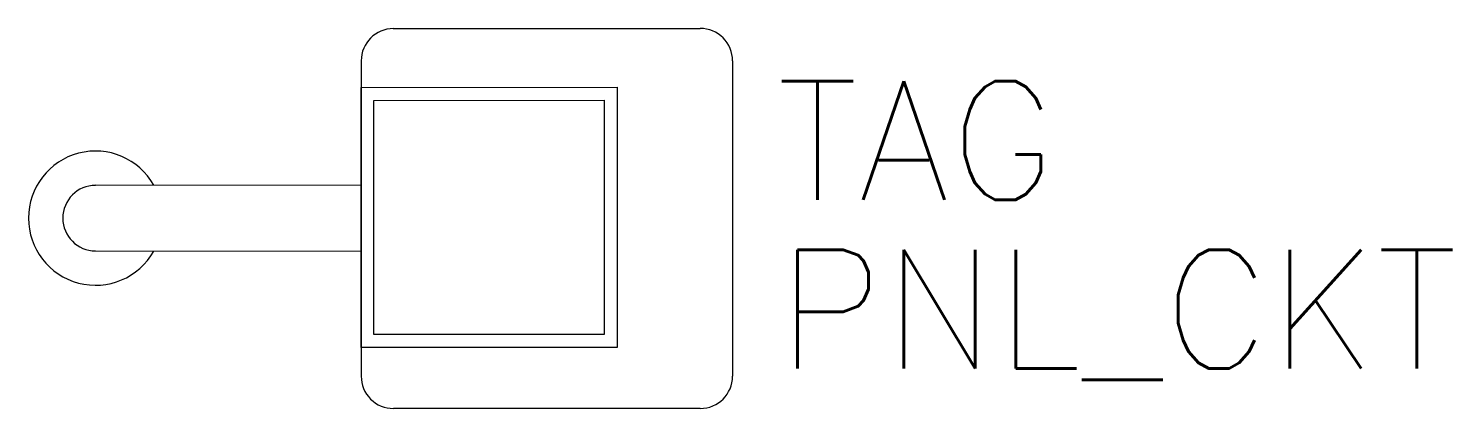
# Model space of a CAD drawing. Header units: inches. Extents: x -0.05 to 1.07, y -0.15 to 0.15.
import ezdxf
from ezdxf.enums import TextEntityAlignment as Align

# ---------------------------------------------------------------- set-up
doc = ezdxf.new("R2010")
doc.units = ezdxf.units.IN
doc.header["$LTSCALE"] = 0.5
doc.header["$MEASUREMENT"] = 0
doc.styles.add('Text', font='SIMPLEX.SHX', dxfattribs={"height": 0.1})

msp = doc.modelspace()

# ---------------------------------------------------------------- linework, layer by layer
for p, q in [((0.2356, 0.15), (0.4785, 0.15)), ((0.2101, 0.1245), (0.2101, -0.1245)), ((0.5039, 0.1246), (0.504, -0.1245)), ((0.2101, 0.026), (0, 0.0263)), ((0.2103, -0.026), (0, -0.0258)), ((0.4785, -0.15), (0.2357, -0.15))]:
    msp.add_line(p, q)
for points in [[(0.4126, 0.1037), (0.4127, -0.1019), (0.2101, -0.1019), (0.2101, 0.1036)], [(0.4025, 0.0934), (0.4025, -0.0916), (0.2202, -0.0917), (0.2202, 0.0933)]]:
    msp.add_lwpolyline(points, close=True)
for centre, radius, start, end in [((0.2357, 0.1245), 0.0255, 90.0082, 180.0082), ((0.4785, 0.1246), 0.0255, 0.0082, 90.0082), ((0, 0.0003), 0.053, 29.3348, 330.5209), ((0, 0.0003), 0.0259, 89.9278, 269.9278), ((0.2357, -0.1245), 0.0255, 180.0082, 270.0082), ((0.4785, -0.1245), 0.0255, 270.0082, 0.0082)]:
    msp.add_arc(centre, radius, start, end)

# ---------------------------------------------------------------- texts
at = {"color": 0, "style": 'Text'}
msp.add_attdef('TAG', text='FL1', height=0.09375, dxfattribs=at).set_placement((0.5391, -0.0134), align=Align.BOTTOM_LEFT)
msp.add_attdef('PNL_CKT', text='LP-XXX, CKT. XX', height=0.09375, dxfattribs=at).set_placement((0.5392, -0.0246), align=Align.TOP_LEFT)

doc.saveas('drawing.dxf')
